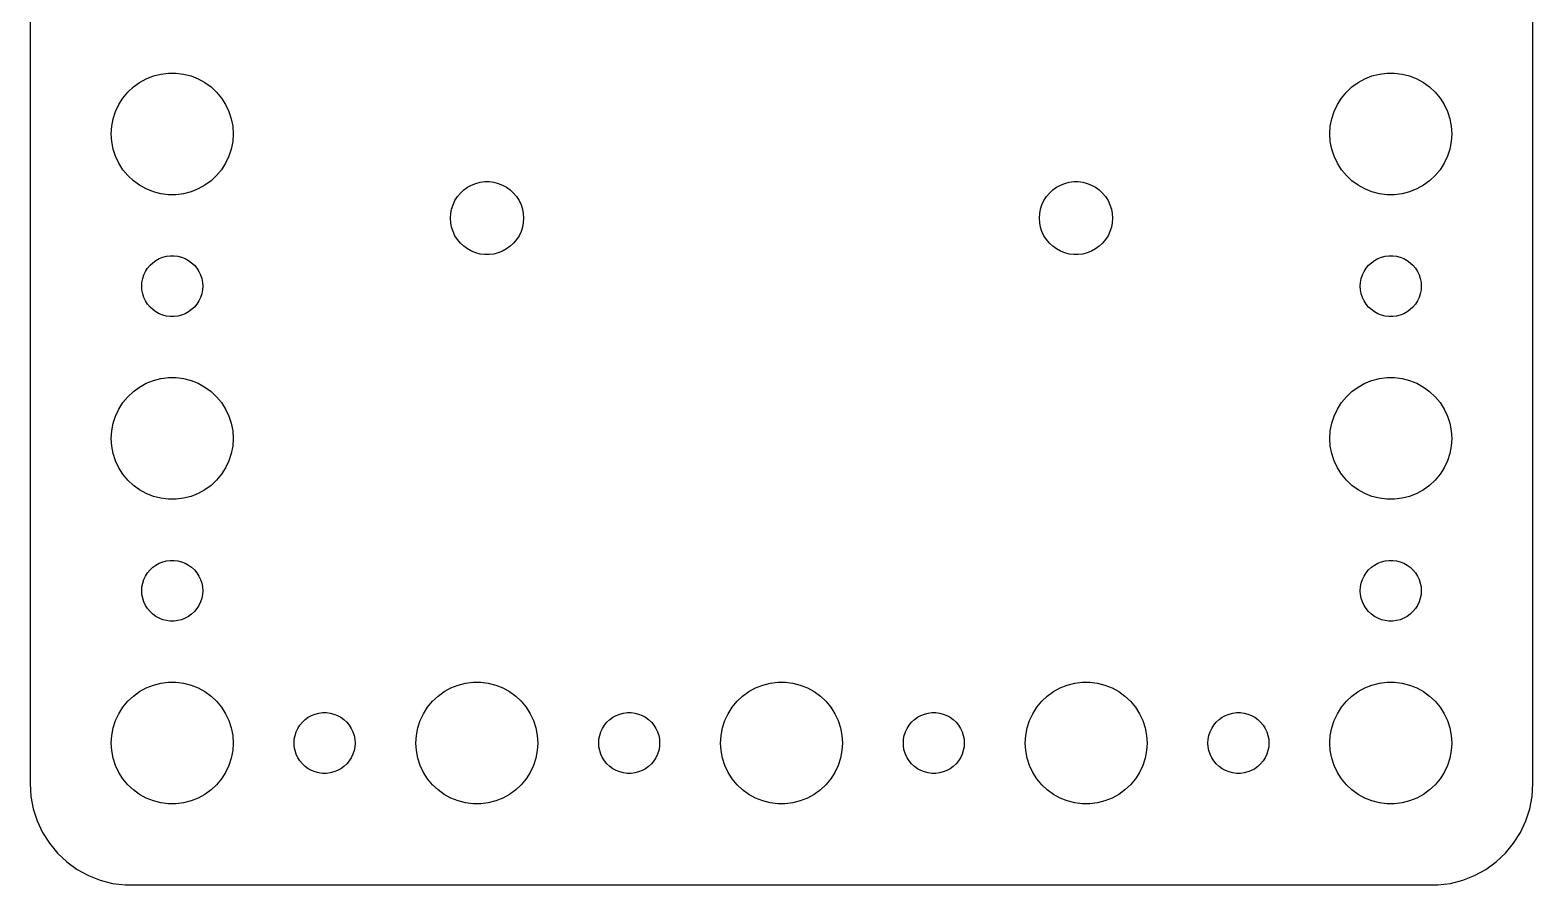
# Model space of a CAD drawing. Header units: metres. Extents: x -37 to 37, y -16 to 143.
# Drawn here: x -37 to 37, y 54.5 to 96.6 of the extents above; entities that cross this region are included whole.
import ezdxf

# ---------------------------------------------------------------- set-up
doc = ezdxf.new("R2010")
doc.units = ezdxf.units.M

msp = doc.modelspace()

# ---------------------------------------------------------------- linework, layer by layer
for p, q in [((-37, 138.5), (-37, 59.5)), ((37, 59.5), (37, 138.5)), ((-31.9123, 93.8116), (-31.6075, 94.033)), ((-31.6075, 94.033), (-31.2773, 94.2145)), ((-31.2773, 94.2145), (-30.927, 94.3532)), ((-30.927, 94.3532), (-30.5621, 94.4469)), ((-30.5621, 94.4469), (-30.1884, 94.4941)), ((-30.1884, 94.4941), (-29.8116, 94.4941)), ((-29.8116, 94.4941), (-29.4379, 94.4469)), ((-29.4379, 94.4469), (-29.0729, 94.3532)), ((-29.0729, 94.3532), (-28.7227, 94.2145)), ((-28.7227, 94.2145), (-28.3925, 94.033)), ((-28.3925, 94.033), (-28.0877, 93.8116)), ((28.0877, 93.8116), (28.3925, 94.033)), ((28.3925, 94.033), (28.7227, 94.2145)), ((28.7227, 94.2145), (29.0729, 94.3532)), ((29.0729, 94.3532), (29.4379, 94.4469)), ((29.4379, 94.4469), (29.8116, 94.4941)), ((29.8116, 94.4941), (30.1884, 94.4941)), ((30.1884, 94.4941), (30.5621, 94.4469)), ((30.5621, 94.4469), (30.927, 94.3532)), ((30.927, 94.3532), (31.2773, 94.2145)), ((31.2773, 94.2145), (31.6075, 94.033)), ((31.6075, 94.033), (31.9123, 93.8116)), ((-32.6289, 92.9453), (-32.427, 93.2634)), ((-32.427, 93.2634), (-32.1869, 93.5536)), ((-32.1869, 93.5536), (-31.9123, 93.8116)), ((-28.0877, 93.8116), (-27.8131, 93.5536)), ((-27.8131, 93.5536), (-27.5729, 93.2634)), ((-27.5729, 93.2634), (-27.3711, 92.9453)), ((27.3711, 92.9453), (27.5729, 93.2634)), ((27.5729, 93.2634), (27.8131, 93.5536)), ((27.8131, 93.5536), (28.0877, 93.8116)), ((31.9123, 93.8116), (32.1869, 93.5536)), ((32.1869, 93.5536), (32.427, 93.2634)), ((32.427, 93.2634), (32.6289, 92.9453)), ((-32.9057, 92.2461), (-32.7893, 92.6044)), ((-32.7893, 92.6044), (-32.6289, 92.9453)), ((-27.3711, 92.9453), (-27.2107, 92.6044)), ((-27.2107, 92.6044), (-27.0942, 92.2461)), ((27.0942, 92.2461), (27.2107, 92.6044)), ((27.2107, 92.6044), (27.3711, 92.9453)), ((32.6289, 92.9453), (32.7893, 92.6044)), ((32.7893, 92.6044), (32.9057, 92.2461)), ((-33, 91.5), (-32.9763, 91.876)), ((-32.9763, 91.876), (-32.9057, 92.2461)), ((-27.0942, 92.2461), (-27.0237, 91.876)), ((-27.0237, 91.876), (-27, 91.5)), ((27, 91.5), (27.0237, 91.876)), ((27.0237, 91.876), (27.0942, 92.2461)), ((32.9057, 92.2461), (32.9763, 91.876)), ((32.9763, 91.876), (33, 91.5)), ((-32.9763, 91.124), (-33, 91.5)), ((-32.9057, 90.7539), (-32.9763, 91.124)), ((-27.0237, 91.124), (-27.0942, 90.7539)), ((-27, 91.5), (-27.0237, 91.124)), ((27.0237, 91.124), (27, 91.5)), ((27.0942, 90.7539), (27.0237, 91.124)), ((32.9763, 91.124), (32.9057, 90.7539)), ((33, 91.5), (32.9763, 91.124)), ((-32.7893, 90.3956), (-32.9057, 90.7539)), ((-32.6289, 90.0547), (-32.7893, 90.3956)), ((-27.2107, 90.3956), (-27.3711, 90.0547)), ((-27.0942, 90.7539), (-27.2107, 90.3956)), ((27.2107, 90.3956), (27.0942, 90.7539)), ((27.3711, 90.0547), (27.2107, 90.3956)), ((32.7893, 90.3956), (32.6289, 90.0547)), ((32.9057, 90.7539), (32.7893, 90.3956)), ((-32.427, 89.7366), (-32.6289, 90.0547)), ((-32.1869, 89.4464), (-32.427, 89.7366)), ((-27.5729, 89.7366), (-27.8131, 89.4464)), ((-27.3711, 90.0547), (-27.5729, 89.7366)), ((27.5729, 89.7366), (27.3711, 90.0547)), ((27.8131, 89.4464), (27.5729, 89.7366)), ((32.427, 89.7366), (32.1869, 89.4464)), ((32.6289, 90.0547), (32.427, 89.7366)), ((-31.9123, 89.1885), (-32.1869, 89.4464)), ((-31.6075, 88.967), (-31.9123, 89.1885)), ((-31.2773, 88.7855), (-31.6075, 88.967)), ((-28.3925, 88.967), (-28.7227, 88.7855)), ((-28.0877, 89.1885), (-28.3925, 88.967)), ((-27.8131, 89.4464), (-28.0877, 89.1885)), ((-15.6474, 88.7369), (-15.4645, 88.8698)), ((-15.4645, 88.8698), (-15.2664, 88.9787)), ((-15.2664, 88.9787), (-15.0562, 89.0619)), ((-15.0562, 89.0619), (-14.8373, 89.1181)), ((-14.8373, 89.1181), (-14.613, 89.1465)), ((-14.613, 89.1465), (-14.387, 89.1465)), ((-14.387, 89.1465), (-14.1627, 89.1181)), ((-14.1627, 89.1181), (-13.9438, 89.0619)), ((-13.9438, 89.0619), (-13.7336, 88.9787)), ((-13.7336, 88.9787), (-13.5355, 88.8698)), ((-13.5355, 88.8698), (-13.3526, 88.7369)), ((13.3526, 88.7369), (13.5355, 88.8698)), ((13.5355, 88.8698), (13.7336, 88.9787)), ((13.7336, 88.9787), (13.9438, 89.0619)), ((13.9438, 89.0619), (14.1627, 89.1181)), ((14.1627, 89.1181), (14.387, 89.1465)), ((14.387, 89.1465), (14.613, 89.1465)), ((14.613, 89.1465), (14.8373, 89.1181)), ((14.8373, 89.1181), (15.0562, 89.0619)), ((15.0562, 89.0619), (15.2664, 88.9787)), ((15.2664, 88.9787), (15.4645, 88.8698)), ((15.4645, 88.8698), (15.6474, 88.7369)), ((28.0877, 89.1885), (27.8131, 89.4464)), ((28.3925, 88.967), (28.0877, 89.1885)), ((28.7227, 88.7855), (28.3925, 88.967)), ((31.6075, 88.967), (31.2773, 88.7855)), ((31.9123, 89.1885), (31.6075, 88.967)), ((32.1869, 89.4464), (31.9123, 89.1885)), ((-30.927, 88.6468), (-31.2773, 88.7855)), ((-30.5621, 88.5531), (-30.927, 88.6468)), ((-30.1884, 88.5059), (-30.5621, 88.5531)), ((-29.8116, 88.5059), (-30.1884, 88.5059)), ((-29.4379, 88.5531), (-29.8116, 88.5059)), ((-29.0729, 88.6468), (-29.4379, 88.5531)), ((-28.7227, 88.7855), (-29.0729, 88.6468)), ((-16.1736, 88.0126), (-16.0773, 88.2172)), ((-16.0773, 88.2172), (-15.9562, 88.408)), ((-15.9562, 88.408), (-15.8121, 88.5822)), ((-15.8121, 88.5822), (-15.6474, 88.7369)), ((-13.3526, 88.7369), (-13.1879, 88.5822)), ((-13.1879, 88.5822), (-13.0438, 88.408)), ((-13.0438, 88.408), (-12.9226, 88.2172)), ((-12.9226, 88.2172), (-12.8264, 88.0126)), ((12.8264, 88.0126), (12.9226, 88.2172)), ((12.9226, 88.2172), (13.0438, 88.408)), ((13.0438, 88.408), (13.1879, 88.5822)), ((13.1879, 88.5822), (13.3526, 88.7369)), ((15.6474, 88.7369), (15.8121, 88.5822)), ((15.8121, 88.5822), (15.9562, 88.408)), ((15.9562, 88.408), (16.0773, 88.2172)), ((16.0773, 88.2172), (16.1736, 88.0126)), ((29.0729, 88.6468), (28.7227, 88.7855)), ((29.4379, 88.5531), (29.0729, 88.6468)), ((29.8116, 88.5059), (29.4379, 88.5531)), ((30.1884, 88.5059), (29.8116, 88.5059)), ((30.5621, 88.5531), (30.1884, 88.5059)), ((30.927, 88.6468), (30.5621, 88.5531)), ((31.2773, 88.7855), (30.927, 88.6468)), ((-16.3, 87.35), (-16.2858, 87.5756)), ((-16.2858, 87.1244), (-16.3, 87.35)), ((-16.2858, 87.5756), (-16.2434, 87.7977)), ((-16.2434, 87.7977), (-16.1736, 88.0126)), ((-12.8264, 88.0126), (-12.7565, 87.7977)), ((-12.7565, 87.7977), (-12.7142, 87.5756)), ((-12.7142, 87.5756), (-12.7, 87.35)), ((-12.7, 87.35), (-12.7142, 87.1244)), ((12.7, 87.35), (12.7142, 87.5756)), ((12.7142, 87.1244), (12.7, 87.35)), ((12.7142, 87.5756), (12.7565, 87.7977)), ((12.7565, 87.7977), (12.8264, 88.0126)), ((16.1736, 88.0126), (16.2434, 87.7977)), ((16.2434, 87.7977), (16.2858, 87.5756)), ((16.2858, 87.5756), (16.3, 87.35)), ((16.3, 87.35), (16.2858, 87.1244)), ((-16.2434, 86.9024), (-16.2858, 87.1244)), ((-16.1736, 86.6874), (-16.2434, 86.9024)), ((-16.0773, 86.4828), (-16.1736, 86.6874)), ((-12.8264, 86.6874), (-12.9226, 86.4828)), ((-12.7565, 86.9024), (-12.8264, 86.6874)), ((-12.7142, 87.1244), (-12.7565, 86.9024)), ((12.7565, 86.9024), (12.7142, 87.1244)), ((12.8264, 86.6874), (12.7565, 86.9024)), ((12.9226, 86.4828), (12.8264, 86.6874)), ((16.1736, 86.6874), (16.0773, 86.4828)), ((16.2434, 86.9024), (16.1736, 86.6874)), ((16.2858, 87.1244), (16.2434, 86.9024)), ((-15.9562, 86.292), (-16.0773, 86.4828)), ((-15.8121, 86.1178), (-15.9562, 86.292)), ((-15.6474, 85.9631), (-15.8121, 86.1178)), ((-15.4645, 85.8302), (-15.6474, 85.9631)), ((-13.3526, 85.9631), (-13.5355, 85.8302)), ((-13.1879, 86.1178), (-13.3526, 85.9631)), ((-13.0438, 86.292), (-13.1879, 86.1178)), ((-12.9226, 86.4828), (-13.0438, 86.292)), ((13.0438, 86.292), (12.9226, 86.4828)), ((13.1879, 86.1178), (13.0438, 86.292)), ((13.3526, 85.9631), (13.1879, 86.1178)), ((13.5355, 85.8302), (13.3526, 85.9631)), ((15.6474, 85.9631), (15.4645, 85.8302)), ((15.8121, 86.1178), (15.6474, 85.9631)), ((15.9562, 86.292), (15.8121, 86.1178)), ((16.0773, 86.4828), (15.9562, 86.292)), ((-31.0934, 85.0268), (-30.9561, 85.1558)), ((-30.9561, 85.1558), (-30.8037, 85.2665)), ((-30.8037, 85.2665), (-30.6387, 85.3573)), ((-30.6387, 85.3573), (-30.4635, 85.4266)), ((-30.4635, 85.4266), (-30.2811, 85.4734)), ((-30.2811, 85.4734), (-30.0942, 85.4971)), ((-30.0942, 85.4971), (-29.9058, 85.4971)), ((-29.9058, 85.4971), (-29.7189, 85.4734)), ((-29.7189, 85.4734), (-29.5365, 85.4266)), ((-29.5365, 85.4266), (-29.3613, 85.3573)), ((-29.3613, 85.3573), (-29.1963, 85.2665)), ((-29.1963, 85.2665), (-29.0439, 85.1558)), ((-29.0439, 85.1558), (-28.9065, 85.0268)), ((-15.2664, 85.7213), (-15.4645, 85.8302)), ((-15.0562, 85.6381), (-15.2664, 85.7213)), ((-14.8373, 85.5819), (-15.0562, 85.6381)), ((-14.613, 85.5536), (-14.8373, 85.5819)), ((-14.387, 85.5536), (-14.613, 85.5536)), ((-14.1627, 85.5819), (-14.387, 85.5536)), ((-13.9438, 85.6381), (-14.1627, 85.5819)), ((-13.7336, 85.7213), (-13.9438, 85.6381)), ((-13.5355, 85.8302), (-13.7336, 85.7213)), ((13.7336, 85.7213), (13.5355, 85.8302)), ((13.9438, 85.6381), (13.7336, 85.7213)), ((14.1627, 85.5819), (13.9438, 85.6381)), ((14.387, 85.5536), (14.1627, 85.5819)), ((14.613, 85.5536), (14.387, 85.5536)), ((14.8373, 85.5819), (14.613, 85.5536)), ((15.0562, 85.6381), (14.8373, 85.5819)), ((15.2664, 85.7213), (15.0562, 85.6381)), ((15.4645, 85.8302), (15.2664, 85.7213)), ((28.9065, 85.0268), (29.0439, 85.1558)), ((29.0439, 85.1558), (29.1963, 85.2665)), ((29.1963, 85.2665), (29.3613, 85.3573)), ((29.3613, 85.3573), (29.5365, 85.4266)), ((29.5365, 85.4266), (29.7189, 85.4734)), ((29.7189, 85.4734), (29.9058, 85.4971)), ((29.9058, 85.4971), (30.0942, 85.4971)), ((30.0942, 85.4971), (30.2811, 85.4734)), ((30.2811, 85.4734), (30.4635, 85.4266)), ((30.4635, 85.4266), (30.6387, 85.3573)), ((30.6387, 85.3573), (30.8037, 85.2665)), ((30.8037, 85.2665), (30.9561, 85.1558)), ((30.9561, 85.1558), (31.0934, 85.0268)), ((-31.4882, 84.188), (-31.4529, 84.373)), ((-31.4529, 84.373), (-31.3947, 84.5522)), ((-31.3947, 84.5522), (-31.3145, 84.7226)), ((-31.3145, 84.7226), (-31.2135, 84.8817)), ((-31.2135, 84.8817), (-31.0934, 85.0268)), ((-28.9065, 85.0268), (-28.7865, 84.8817)), ((-28.7865, 84.8817), (-28.6855, 84.7226)), ((-28.6855, 84.7226), (-28.6053, 84.5522)), ((-28.6053, 84.5522), (-28.5471, 84.373)), ((-28.5471, 84.373), (-28.5118, 84.188)), ((28.5118, 84.188), (28.5471, 84.373)), ((28.5471, 84.373), (28.6053, 84.5522)), ((28.6053, 84.5522), (28.6855, 84.7226)), ((28.6855, 84.7226), (28.7865, 84.8817)), ((28.7865, 84.8817), (28.9065, 85.0268)), ((31.0934, 85.0268), (31.2135, 84.8817)), ((31.2135, 84.8817), (31.3145, 84.7226)), ((31.3145, 84.7226), (31.3947, 84.5522)), ((31.3947, 84.5522), (31.4529, 84.373)), ((31.4529, 84.373), (31.4882, 84.188)), ((-31.5, 84), (-31.4882, 84.188)), ((-31.4882, 83.812), (-31.5, 84)), ((-31.4529, 83.627), (-31.4882, 83.812)), ((-31.3947, 83.4478), (-31.4529, 83.627)), ((-28.5471, 83.627), (-28.6053, 83.4478)), ((-28.5118, 83.812), (-28.5471, 83.627)), ((-28.5118, 84.188), (-28.5, 84)), ((-28.5, 84), (-28.5118, 83.812)), ((28.5, 84), (28.5118, 84.188)), ((28.5118, 83.812), (28.5, 84)), ((28.5471, 83.627), (28.5118, 83.812)), ((28.6053, 83.4478), (28.5471, 83.627)), ((31.4529, 83.627), (31.3947, 83.4478)), ((31.4882, 83.812), (31.4529, 83.627)), ((31.4882, 84.188), (31.5, 84)), ((31.5, 84), (31.4882, 83.812)), ((-31.3145, 83.2774), (-31.3947, 83.4478)), ((-31.2135, 83.1183), (-31.3145, 83.2774)), ((-31.0934, 82.9732), (-31.2135, 83.1183)), ((-30.9561, 82.8442), (-31.0934, 82.9732)), ((-28.9065, 82.9732), (-29.0439, 82.8442)), ((-28.7865, 83.1183), (-28.9065, 82.9732)), ((-28.6855, 83.2774), (-28.7865, 83.1183)), ((-28.6053, 83.4478), (-28.6855, 83.2774)), ((28.6855, 83.2774), (28.6053, 83.4478)), ((28.7865, 83.1183), (28.6855, 83.2774)), ((28.9065, 82.9732), (28.7865, 83.1183)), ((29.0439, 82.8442), (28.9065, 82.9732)), ((31.0934, 82.9732), (30.9561, 82.8442)), ((31.2135, 83.1183), (31.0934, 82.9732)), ((31.3145, 83.2774), (31.2135, 83.1183)), ((31.3947, 83.4478), (31.3145, 83.2774)), ((-30.8037, 82.7335), (-30.9561, 82.8442)), ((-30.6387, 82.6428), (-30.8037, 82.7335)), ((-30.4635, 82.5734), (-30.6387, 82.6428)), ((-30.2811, 82.5266), (-30.4635, 82.5734)), ((-30.0942, 82.503), (-30.2811, 82.5266)), ((-29.9058, 82.503), (-30.0942, 82.503)), ((-29.7189, 82.5266), (-29.9058, 82.503)), ((-29.5365, 82.5734), (-29.7189, 82.5266)), ((-29.3613, 82.6428), (-29.5365, 82.5734)), ((-29.1963, 82.7335), (-29.3613, 82.6428)), ((-29.0439, 82.8442), (-29.1963, 82.7335)), ((29.1963, 82.7335), (29.0439, 82.8442)), ((29.3613, 82.6428), (29.1963, 82.7335)), ((29.5365, 82.5734), (29.3613, 82.6428)), ((29.7189, 82.5266), (29.5365, 82.5734)), ((29.9058, 82.503), (29.7189, 82.5266)), ((30.0942, 82.503), (29.9058, 82.503)), ((30.2811, 82.5266), (30.0942, 82.503)), ((30.4635, 82.5734), (30.2811, 82.5266)), ((30.6387, 82.6428), (30.4635, 82.5734)), ((30.8037, 82.7335), (30.6387, 82.6428)), ((30.9561, 82.8442), (30.8037, 82.7335)), ((-31.6075, 79.033), (-31.2773, 79.2145)), ((-31.2773, 79.2145), (-30.927, 79.3532)), ((-30.927, 79.3532), (-30.5621, 79.4469)), ((-30.5621, 79.4469), (-30.1884, 79.4941)), ((-30.1884, 79.4941), (-29.8116, 79.4941)), ((-29.8116, 79.4941), (-29.4379, 79.4469)), ((-29.4379, 79.4469), (-29.0729, 79.3532)), ((-29.0729, 79.3532), (-28.7227, 79.2145)), ((-28.7227, 79.2145), (-28.3925, 79.033)), ((28.3925, 79.033), (28.7227, 79.2145)), ((28.7227, 79.2145), (29.0729, 79.3532)), ((29.0729, 79.3532), (29.4379, 79.4469)), ((29.4379, 79.4469), (29.8116, 79.4941)), ((29.8116, 79.4941), (30.1884, 79.4941)), ((30.1884, 79.4941), (30.5621, 79.4469)), ((30.5621, 79.4469), (30.927, 79.3532)), ((30.927, 79.3532), (31.2773, 79.2145)), ((31.2773, 79.2145), (31.6075, 79.033)), ((-32.427, 78.2634), (-32.1869, 78.5536)), ((-32.1869, 78.5536), (-31.9123, 78.8116)), ((-31.9123, 78.8116), (-31.6075, 79.033)), ((-28.3925, 79.033), (-28.0877, 78.8116)), ((-28.0877, 78.8116), (-27.8131, 78.5536)), ((-27.8131, 78.5536), (-27.5729, 78.2634)), ((27.5729, 78.2634), (27.8131, 78.5536)), ((27.8131, 78.5536), (28.0877, 78.8116)), ((28.0877, 78.8116), (28.3925, 79.033)), ((31.6075, 79.033), (31.9123, 78.8116)), ((31.9123, 78.8116), (32.1869, 78.5536)), ((32.1869, 78.5536), (32.427, 78.2634)), ((-32.7893, 77.6044), (-32.6289, 77.9453)), ((-32.6289, 77.9453), (-32.427, 78.2634)), ((-27.5729, 78.2634), (-27.3711, 77.9453)), ((-27.3711, 77.9453), (-27.2107, 77.6044)), ((27.2107, 77.6044), (27.3711, 77.9453)), ((27.3711, 77.9453), (27.5729, 78.2634)), ((32.427, 78.2634), (32.6289, 77.9453)), ((32.6289, 77.9453), (32.7893, 77.6044)), ((-32.9763, 76.876), (-32.9057, 77.2461)), ((-32.9057, 77.2461), (-32.7893, 77.6044)), ((-27.2107, 77.6044), (-27.0942, 77.2461)), ((-27.0942, 77.2461), (-27.0237, 76.876)), ((27.0237, 76.876), (27.0942, 77.2461)), ((27.0942, 77.2461), (27.2107, 77.6044)), ((32.7893, 77.6044), (32.9057, 77.2461)), ((32.9057, 77.2461), (32.9763, 76.876)), ((-33, 76.5), (-32.9763, 76.876)), ((-32.9763, 76.124), (-33, 76.5)), ((-27.0237, 76.876), (-27, 76.5)), ((-27, 76.5), (-27.0237, 76.124)), ((27, 76.5), (27.0237, 76.876)), ((27.0237, 76.124), (27, 76.5)), ((32.9763, 76.876), (33, 76.5)), ((33, 76.5), (32.9763, 76.124)), ((-32.9057, 75.7539), (-32.9763, 76.124)), ((-32.7893, 75.3956), (-32.9057, 75.7539)), ((-27.0942, 75.7539), (-27.2107, 75.3956)), ((-27.0237, 76.124), (-27.0942, 75.7539)), ((27.0942, 75.7539), (27.0237, 76.124)), ((27.2107, 75.3956), (27.0942, 75.7539)), ((32.9057, 75.7539), (32.7893, 75.3956)), ((32.9763, 76.124), (32.9057, 75.7539)), ((-32.6289, 75.0547), (-32.7893, 75.3956)), ((-32.427, 74.7366), (-32.6289, 75.0547)), ((-27.3711, 75.0547), (-27.5729, 74.7366)), ((-27.2107, 75.3956), (-27.3711, 75.0547)), ((27.3711, 75.0547), (27.2107, 75.3956)), ((27.5729, 74.7366), (27.3711, 75.0547)), ((32.6289, 75.0547), (32.427, 74.7366)), ((32.7893, 75.3956), (32.6289, 75.0547)), ((-32.1869, 74.4464), (-32.427, 74.7366)), ((-31.9123, 74.1885), (-32.1869, 74.4464)), ((-31.6075, 73.967), (-31.9123, 74.1885)), ((-28.0877, 74.1885), (-28.3925, 73.967)), ((-27.8131, 74.4464), (-28.0877, 74.1885)), ((-27.5729, 74.7366), (-27.8131, 74.4464)), ((27.8131, 74.4464), (27.5729, 74.7366)), ((28.0877, 74.1885), (27.8131, 74.4464)), ((28.3925, 73.967), (28.0877, 74.1885)), ((31.9123, 74.1885), (31.6075, 73.967)), ((32.1869, 74.4464), (31.9123, 74.1885)), ((32.427, 74.7366), (32.1869, 74.4464)), ((-31.2773, 73.7855), (-31.6075, 73.967)), ((-30.927, 73.6468), (-31.2773, 73.7855)), ((-30.5621, 73.5531), (-30.927, 73.6468)), ((-30.1884, 73.5059), (-30.5621, 73.5531)), ((-29.8116, 73.5059), (-30.1884, 73.5059)), ((-29.4379, 73.5531), (-29.8116, 73.5059)), ((-29.0729, 73.6468), (-29.4379, 73.5531)), ((-28.7227, 73.7855), (-29.0729, 73.6468)), ((-28.3925, 73.967), (-28.7227, 73.7855)), ((28.7227, 73.7855), (28.3925, 73.967)), ((29.0729, 73.6468), (28.7227, 73.7855)), ((29.4379, 73.5531), (29.0729, 73.6468)), ((29.8116, 73.5059), (29.4379, 73.5531)), ((30.1884, 73.5059), (29.8116, 73.5059)), ((30.5621, 73.5531), (30.1884, 73.5059)), ((30.927, 73.6468), (30.5621, 73.5531)), ((31.2773, 73.7855), (30.927, 73.6468)), ((31.6075, 73.967), (31.2773, 73.7855)), ((-30.8037, 70.2665), (-30.6387, 70.3573)), ((-30.6387, 70.3573), (-30.4635, 70.4266)), ((-30.4635, 70.4266), (-30.2811, 70.4734)), ((-30.2811, 70.4734), (-30.0942, 70.497)), ((-30.0942, 70.497), (-29.9058, 70.497)), ((-29.9058, 70.497), (-29.7189, 70.4734)), ((-29.7189, 70.4734), (-29.5365, 70.4266)), ((-29.5365, 70.4266), (-29.3613, 70.3573)), ((-29.3613, 70.3573), (-29.1963, 70.2665)), ((29.1963, 70.2665), (29.3613, 70.3573)), ((29.3613, 70.3573), (29.5365, 70.4266)), ((29.5365, 70.4266), (29.7189, 70.4734)), ((29.7189, 70.4734), (29.9058, 70.497)), ((29.9058, 70.497), (30.0942, 70.497)), ((30.0942, 70.497), (30.2811, 70.4734)), ((30.2811, 70.4734), (30.4635, 70.4266)), ((30.4635, 70.4266), (30.6387, 70.3573)), ((30.6387, 70.3573), (30.8037, 70.2665)), ((-31.3947, 69.5522), (-31.3145, 69.7226)), ((-31.3145, 69.7226), (-31.2135, 69.8817)), ((-31.2135, 69.8817), (-31.0934, 70.0268)), ((-31.0934, 70.0268), (-30.9561, 70.1558)), ((-30.9561, 70.1558), (-30.8037, 70.2665)), ((-29.1963, 70.2665), (-29.0439, 70.1558)), ((-29.0439, 70.1558), (-28.9065, 70.0268)), ((-28.9065, 70.0268), (-28.7865, 69.8817)), ((-28.7865, 69.8817), (-28.6855, 69.7226)), ((-28.6855, 69.7226), (-28.6053, 69.5522)), ((28.6053, 69.5522), (28.6855, 69.7226)), ((28.6855, 69.7226), (28.7865, 69.8817)), ((28.7865, 69.8817), (28.9065, 70.0268)), ((28.9065, 70.0268), (29.0439, 70.1558)), ((29.0439, 70.1558), (29.1963, 70.2665)), ((30.8037, 70.2665), (30.9561, 70.1558)), ((30.9561, 70.1558), (31.0934, 70.0268)), ((31.0934, 70.0268), (31.2135, 69.8817)), ((31.2135, 69.8817), (31.3145, 69.7226)), ((31.3145, 69.7226), (31.3947, 69.5522)), ((-31.5, 69), (-31.4882, 69.188)), ((-31.4882, 68.812), (-31.5, 69)), ((-31.4882, 69.188), (-31.4529, 69.373)), ((-31.4529, 69.373), (-31.3947, 69.5522)), ((-28.6053, 69.5522), (-28.5471, 69.373)), ((-28.5471, 69.373), (-28.5118, 69.188)), ((-28.5118, 69.188), (-28.5, 69)), ((-28.5, 69), (-28.5118, 68.812)), ((28.5, 69), (28.5118, 69.188)), ((28.5118, 68.812), (28.5, 69)), ((28.5118, 69.188), (28.5471, 69.373)), ((28.5471, 69.373), (28.6053, 69.5522)), ((31.3947, 69.5522), (31.4529, 69.373)), ((31.4529, 69.373), (31.4882, 69.188)), ((31.4882, 69.188), (31.5, 69)), ((31.5, 69), (31.4882, 68.812)), ((-31.4529, 68.627), (-31.4882, 68.812)), ((-31.3947, 68.4478), (-31.4529, 68.627)), ((-31.3145, 68.2774), (-31.3947, 68.4478)), ((-31.2135, 68.1183), (-31.3145, 68.2774)), ((-31.0934, 67.9732), (-31.2135, 68.1183)), ((-28.7865, 68.1183), (-28.9065, 67.9732)), ((-28.6855, 68.2774), (-28.7865, 68.1183)), ((-28.6053, 68.4478), (-28.6855, 68.2774)), ((-28.5471, 68.627), (-28.6053, 68.4478)), ((-28.5118, 68.812), (-28.5471, 68.627)), ((28.5471, 68.627), (28.5118, 68.812)), ((28.6053, 68.4478), (28.5471, 68.627)), ((28.6855, 68.2774), (28.6053, 68.4478)), ((28.7865, 68.1183), (28.6855, 68.2774)), ((28.9065, 67.9732), (28.7865, 68.1183)), ((31.2135, 68.1183), (31.0934, 67.9732)), ((31.3145, 68.2774), (31.2135, 68.1183)), ((31.3947, 68.4478), (31.3145, 68.2774)), ((31.4529, 68.627), (31.3947, 68.4478)), ((31.4882, 68.812), (31.4529, 68.627)), ((-30.9561, 67.8442), (-31.0934, 67.9732)), ((-30.8037, 67.7335), (-30.9561, 67.8442)), ((-30.6387, 67.6428), (-30.8037, 67.7335)), ((-30.4635, 67.5734), (-30.6387, 67.6428)), ((-30.2811, 67.5266), (-30.4635, 67.5734)), ((-30.0942, 67.503), (-30.2811, 67.5266)), ((-29.9058, 67.503), (-30.0942, 67.503)), ((-29.7189, 67.5266), (-29.9058, 67.503)), ((-29.5365, 67.5734), (-29.7189, 67.5266)), ((-29.3613, 67.6428), (-29.5365, 67.5734)), ((-29.1963, 67.7335), (-29.3613, 67.6428)), ((-29.0439, 67.8442), (-29.1963, 67.7335)), ((-28.9065, 67.9732), (-29.0439, 67.8442)), ((29.0439, 67.8442), (28.9065, 67.9732)), ((29.1963, 67.7335), (29.0439, 67.8442)), ((29.3613, 67.6428), (29.1963, 67.7335)), ((29.5365, 67.5734), (29.3613, 67.6428)), ((29.7189, 67.5266), (29.5365, 67.5734)), ((29.9058, 67.503), (29.7189, 67.5266)), ((30.0942, 67.503), (29.9058, 67.503)), ((30.2811, 67.5266), (30.0942, 67.503)), ((30.4635, 67.5734), (30.2811, 67.5266)), ((30.6387, 67.6428), (30.4635, 67.5734)), ((30.8037, 67.7335), (30.6387, 67.6428)), ((30.9561, 67.8442), (30.8037, 67.7335)), ((31.0934, 67.9732), (30.9561, 67.8442)), ((-30.927, 64.3532), (-30.5621, 64.4469)), ((-30.5621, 64.4469), (-30.1884, 64.4941)), ((-30.1884, 64.4941), (-29.8116, 64.4941)), ((-29.8116, 64.4941), (-29.4379, 64.4469)), ((-29.4379, 64.4469), (-29.0729, 64.3532)), ((-15.927, 64.3532), (-15.5621, 64.4469)), ((-15.5621, 64.4469), (-15.1884, 64.4941)), ((-15.1884, 64.4941), (-14.8116, 64.4941)), ((-14.8116, 64.4941), (-14.4379, 64.4469)), ((-14.4379, 64.4469), (-14.0729, 64.3532)), ((-0.92705, 64.3532), (-0.56213, 64.4469)), ((-0.56213, 64.4469), (-0.18837, 64.4941)), ((-0.18837, 64.4941), (0.18837, 64.4941)), ((0.18837, 64.4941), (0.56213, 64.4469)), ((0.56213, 64.4469), (0.92705, 64.3532)), ((14.0729, 64.3532), (14.4379, 64.4469)), ((14.4379, 64.4469), (14.8116, 64.4941)), ((14.8116, 64.4941), (15.1884, 64.4941)), ((15.1884, 64.4941), (15.5621, 64.4469)), ((15.5621, 64.4469), (15.927, 64.3532)), ((29.0729, 64.3532), (29.4379, 64.4469)), ((29.4379, 64.4469), (29.8116, 64.4941)), ((29.8116, 64.4941), (30.1884, 64.4941)), ((30.1884, 64.4941), (30.5621, 64.4469)), ((30.5621, 64.4469), (30.927, 64.3532)), ((-32.1869, 63.5536), (-31.9123, 63.8115)), ((-31.9123, 63.8115), (-31.6075, 64.033)), ((-31.6075, 64.033), (-31.2773, 64.2145)), ((-31.2773, 64.2145), (-30.927, 64.3532)), ((-29.0729, 64.3532), (-28.7227, 64.2145)), ((-28.7227, 64.2145), (-28.3925, 64.033)), ((-28.3925, 64.033), (-28.0877, 63.8115)), ((-28.0877, 63.8115), (-27.8131, 63.5536)), ((-17.1869, 63.5536), (-16.9123, 63.8115)), ((-16.9123, 63.8115), (-16.6075, 64.033)), ((-16.6075, 64.033), (-16.2773, 64.2145)), ((-16.2773, 64.2145), (-15.927, 64.3532)), ((-14.0729, 64.3532), (-13.7227, 64.2145)), ((-13.7227, 64.2145), (-13.3925, 64.033)), ((-13.3925, 64.033), (-13.0877, 63.8115)), ((-13.0877, 63.8115), (-12.8131, 63.5536)), ((-2.1869, 63.5536), (-1.91226, 63.8115)), ((-1.91226, 63.8115), (-1.60747, 64.033)), ((-1.60747, 64.033), (-1.27733, 64.2145)), ((-1.27733, 64.2145), (-0.92705, 64.3532)), ((0.92705, 64.3532), (1.27733, 64.2145)), ((1.27733, 64.2145), (1.60747, 64.033)), ((1.60747, 64.033), (1.91226, 63.8115)), ((1.91226, 63.8115), (2.1869, 63.5536)), ((12.8131, 63.5536), (13.0877, 63.8115)), ((13.0877, 63.8115), (13.3925, 64.033)), ((13.3925, 64.033), (13.7227, 64.2145)), ((13.7227, 64.2145), (14.0729, 64.3532)), ((15.927, 64.3532), (16.2773, 64.2145)), ((16.2773, 64.2145), (16.6075, 64.033)), ((16.6075, 64.033), (16.9123, 63.8115)), ((16.9123, 63.8115), (17.1869, 63.5536)), ((27.8131, 63.5536), (28.0877, 63.8115)), ((28.0877, 63.8115), (28.3925, 64.033)), ((28.3925, 64.033), (28.7227, 64.2145)), ((28.7227, 64.2145), (29.0729, 64.3532)), ((30.927, 64.3532), (31.2773, 64.2145)), ((31.2773, 64.2145), (31.6075, 64.033)), ((31.6075, 64.033), (31.9123, 63.8115)), ((31.9123, 63.8115), (32.1869, 63.5536)), ((-32.7893, 62.6044), (-32.6289, 62.9453)), ((-32.6289, 62.9453), (-32.427, 63.2634)), ((-32.427, 63.2634), (-32.1869, 63.5536)), ((-27.8131, 63.5536), (-27.5729, 63.2634)), ((-27.5729, 63.2634), (-27.3711, 62.9453)), ((-27.3711, 62.9453), (-27.2107, 62.6044)), ((-23.1387, 62.8572), (-22.9635, 62.9266)), ((-22.9635, 62.9266), (-22.7811, 62.9734)), ((-22.7811, 62.9734), (-22.5942, 62.997)), ((-22.5942, 62.997), (-22.4058, 62.997)), ((-22.4058, 62.997), (-22.2189, 62.9734)), ((-22.2189, 62.9734), (-22.0365, 62.9266)), ((-22.0365, 62.9266), (-21.8613, 62.8572)), ((-17.7893, 62.6044), (-17.6289, 62.9453)), ((-17.6289, 62.9453), (-17.427, 63.2634)), ((-17.427, 63.2634), (-17.1869, 63.5536)), ((-12.8131, 63.5536), (-12.5729, 63.2634)), ((-12.5729, 63.2634), (-12.3711, 62.9453)), ((-12.3711, 62.9453), (-12.2107, 62.6044)), ((-8.13866, 62.8572), (-7.96352, 62.9266)), ((-7.96352, 62.9266), (-7.78107, 62.9734)), ((-7.78107, 62.9734), (-7.59418, 62.997)), ((-7.59418, 62.997), (-7.40581, 62.997)), ((-7.40581, 62.997), (-7.21892, 62.9734)), ((-7.21892, 62.9734), (-7.03647, 62.9266)), ((-7.03647, 62.9266), (-6.86133, 62.8572)), ((-2.78932, 62.6044), (-2.62891, 62.9453)), ((-2.62891, 62.9453), (-2.42705, 63.2634)), ((-2.42705, 63.2634), (-2.1869, 63.5536)), ((2.1869, 63.5536), (2.42705, 63.2634)), ((2.42705, 63.2634), (2.62891, 62.9453)), ((2.62891, 62.9453), (2.78932, 62.6044)), ((6.86133, 62.8572), (7.03647, 62.9266)), ((7.03647, 62.9266), (7.21892, 62.9734)), ((7.21892, 62.9734), (7.40581, 62.997)), ((7.40581, 62.997), (7.59418, 62.997)), ((7.59418, 62.997), (7.78107, 62.9734)), ((7.78107, 62.9734), (7.96352, 62.9266)), ((7.96352, 62.9266), (8.13866, 62.8572)), ((12.2107, 62.6044), (12.3711, 62.9453)), ((12.3711, 62.9453), (12.5729, 63.2634)), ((12.5729, 63.2634), (12.8131, 63.5536)), ((17.1869, 63.5536), (17.427, 63.2634)), ((17.427, 63.2634), (17.6289, 62.9453)), ((17.6289, 62.9453), (17.7893, 62.6044)), ((21.8613, 62.8572), (22.0365, 62.9266)), ((22.0365, 62.9266), (22.2189, 62.9734)), ((22.2189, 62.9734), (22.4058, 62.997)), ((22.4058, 62.997), (22.5942, 62.997)), ((22.5942, 62.997), (22.7811, 62.9734)), ((22.7811, 62.9734), (22.9635, 62.9266)), ((22.9635, 62.9266), (23.1387, 62.8572)), ((27.2107, 62.6044), (27.3711, 62.9453)), ((27.3711, 62.9453), (27.5729, 63.2634)), ((27.5729, 63.2634), (27.8131, 63.5536)), ((32.1869, 63.5536), (32.427, 63.2634)), ((32.427, 63.2634), (32.6289, 62.9453)), ((32.6289, 62.9453), (32.7893, 62.6044)), ((-32.9763, 61.876), (-32.9057, 62.2461)), ((-32.9057, 62.2461), (-32.7893, 62.6044)), ((-27.2107, 62.6044), (-27.0942, 62.2461)), ((-27.0942, 62.2461), (-27.0237, 61.876)), ((-23.8947, 62.0522), (-23.8145, 62.2226)), ((-23.8145, 62.2226), (-23.7135, 62.3817)), ((-23.7135, 62.3817), (-23.5934, 62.5268)), ((-23.5934, 62.5268), (-23.4561, 62.6558)), ((-23.4561, 62.6558), (-23.3037, 62.7665)), ((-23.3037, 62.7665), (-23.1387, 62.8572)), ((-21.8613, 62.8572), (-21.6963, 62.7665)), ((-21.6963, 62.7665), (-21.5439, 62.6558)), ((-21.5439, 62.6558), (-21.4065, 62.5268)), ((-21.4065, 62.5268), (-21.2865, 62.3817)), ((-21.2865, 62.3817), (-21.1855, 62.2226)), ((-21.1855, 62.2226), (-21.1053, 62.0522)), ((-17.9763, 61.876), (-17.9057, 62.2461)), ((-17.9057, 62.2461), (-17.7893, 62.6044)), ((-12.2107, 62.6044), (-12.0942, 62.2461)), ((-12.0942, 62.2461), (-12.0237, 61.876)), ((-8.89465, 62.0522), (-8.81445, 62.2226)), ((-8.81445, 62.2226), (-8.71352, 62.3817)), ((-8.71352, 62.3817), (-8.59344, 62.5268)), ((-8.59344, 62.5268), (-8.45613, 62.6558)), ((-8.45613, 62.6558), (-8.30373, 62.7665)), ((-8.30373, 62.7665), (-8.13866, 62.8572)), ((-6.86133, 62.8572), (-6.69626, 62.7665)), ((-6.69626, 62.7665), (-6.54385, 62.6558)), ((-6.54385, 62.6558), (-6.40654, 62.5268)), ((-6.40654, 62.5268), (-6.28647, 62.3817)), ((-6.28647, 62.3817), (-6.18553, 62.2226)), ((-6.18553, 62.2226), (-6.10533, 62.0522)), ((-2.97633, 61.876), (-2.90575, 62.2461)), ((-2.90575, 62.2461), (-2.78932, 62.6044)), ((2.78932, 62.6044), (2.90575, 62.2461)), ((2.90575, 62.2461), (2.97633, 61.876)), ((6.10533, 62.0522), (6.18553, 62.2226)), ((6.18553, 62.2226), (6.28647, 62.3817)), ((6.28647, 62.3817), (6.40654, 62.5268)), ((6.40654, 62.5268), (6.54385, 62.6558)), ((6.54385, 62.6558), (6.69626, 62.7665)), ((6.69626, 62.7665), (6.86133, 62.8572)), ((8.13866, 62.8572), (8.30373, 62.7665)), ((8.30373, 62.7665), (8.45613, 62.6558)), ((8.45613, 62.6558), (8.59344, 62.5268)), ((8.59344, 62.5268), (8.71352, 62.3817)), ((8.71352, 62.3817), (8.81445, 62.2226)), ((8.81445, 62.2226), (8.89465, 62.0522)), ((12.0237, 61.876), (12.0942, 62.2461)), ((12.0942, 62.2461), (12.2107, 62.6044)), ((17.7893, 62.6044), (17.9057, 62.2461)), ((17.9057, 62.2461), (17.9763, 61.876)), ((21.1053, 62.0522), (21.1855, 62.2226)), ((21.1855, 62.2226), (21.2865, 62.3817)), ((21.2865, 62.3817), (21.4065, 62.5268)), ((21.4065, 62.5268), (21.5439, 62.6558)), ((21.5439, 62.6558), (21.6963, 62.7665)), ((21.6963, 62.7665), (21.8613, 62.8572)), ((23.1387, 62.8572), (23.3037, 62.7665)), ((23.3037, 62.7665), (23.4561, 62.6558)), ((23.4561, 62.6558), (23.5934, 62.5268)), ((23.5934, 62.5268), (23.7135, 62.3817)), ((23.7135, 62.3817), (23.8145, 62.2226)), ((23.8145, 62.2226), (23.8947, 62.0522)), ((27.0237, 61.876), (27.0942, 62.2461)), ((27.0942, 62.2461), (27.2107, 62.6044)), ((32.7893, 62.6044), (32.9057, 62.2461)), ((32.9057, 62.2461), (32.9763, 61.876)), ((-33, 61.5), (-32.9763, 61.876)), ((-32.9763, 61.124), (-33, 61.5)), ((-27.0237, 61.876), (-27, 61.5)), ((-27, 61.5), (-27.0237, 61.124)), ((-24, 61.5), (-23.9882, 61.688)), ((-23.9882, 61.312), (-24, 61.5)), ((-23.9882, 61.688), (-23.9529, 61.873)), ((-23.9529, 61.873), (-23.8947, 62.0522)), ((-21.1053, 62.0522), (-21.0471, 61.873)), ((-21.0471, 61.873), (-21.0118, 61.688)), ((-21.0118, 61.688), (-21, 61.5)), ((-21, 61.5), (-21.0118, 61.312)), ((-18, 61.5), (-17.9763, 61.876)), ((-17.9763, 61.124), (-18, 61.5)), ((-12.0237, 61.876), (-12, 61.5)), ((-12, 61.5), (-12.0237, 61.124)), ((-9, 61.5), (-8.98816, 61.688)), ((-8.98816, 61.312), (-9, 61.5)), ((-8.98816, 61.688), (-8.95287, 61.873)), ((-8.95287, 61.873), (-8.89465, 62.0522)), ((-6.10533, 62.0522), (-6.04712, 61.873)), ((-6.04712, 61.873), (-6.01183, 61.688)), ((-6.01183, 61.688), (-6, 61.5)), ((-6, 61.5), (-6.01183, 61.312)), ((-3, 61.5), (-2.97633, 61.876)), ((-2.97633, 61.124), (-3, 61.5)), ((2.97633, 61.876), (3, 61.5)), ((3, 61.5), (2.97633, 61.124)), ((6, 61.5), (6.01183, 61.688)), ((6.01183, 61.312), (6, 61.5)), ((6.01183, 61.688), (6.04712, 61.873)), ((6.04712, 61.873), (6.10533, 62.0522)), ((8.89465, 62.0522), (8.95287, 61.873)), ((8.95287, 61.873), (8.98816, 61.688)), ((8.98816, 61.688), (9, 61.5)), ((9, 61.5), (8.98816, 61.312)), ((12, 61.5), (12.0237, 61.876)), ((12.0237, 61.124), (12, 61.5)), ((17.9763, 61.876), (18, 61.5)), ((18, 61.5), (17.9763, 61.124)), ((21, 61.5), (21.0118, 61.688)), ((21.0118, 61.312), (21, 61.5)), ((21.0118, 61.688), (21.0471, 61.873)), ((21.0471, 61.873), (21.1053, 62.0522)), ((23.8947, 62.0522), (23.9529, 61.873)), ((23.9529, 61.873), (23.9882, 61.688)), ((23.9882, 61.688), (24, 61.5)), ((24, 61.5), (23.9882, 61.312)), ((27, 61.5), (27.0237, 61.876)), ((27.0237, 61.124), (27, 61.5)), ((32.9763, 61.876), (33, 61.5)), ((33, 61.5), (32.9763, 61.124)), ((-32.9057, 60.7539), (-32.9763, 61.124)), ((-32.7893, 60.3956), (-32.9057, 60.7539)), ((-27.0942, 60.7539), (-27.2107, 60.3956)), ((-27.0237, 61.124), (-27.0942, 60.7539)), ((-23.9529, 61.127), (-23.9882, 61.312)), ((-23.8947, 60.9478), (-23.9529, 61.127)), ((-23.8145, 60.7774), (-23.8947, 60.9478)), ((-23.7135, 60.6183), (-23.8145, 60.7774)), ((-21.1855, 60.7774), (-21.2865, 60.6183)), ((-21.1053, 60.9478), (-21.1855, 60.7774)), ((-21.0471, 61.127), (-21.1053, 60.9478)), ((-21.0118, 61.312), (-21.0471, 61.127)), ((-17.9057, 60.7539), (-17.9763, 61.124)), ((-17.7893, 60.3956), (-17.9057, 60.7539)), ((-12.0942, 60.7539), (-12.2107, 60.3956)), ((-12.0237, 61.124), (-12.0942, 60.7539)), ((-8.95287, 61.127), (-8.98816, 61.312)), ((-8.89465, 60.9478), (-8.95287, 61.127)), ((-8.81445, 60.7774), (-8.89465, 60.9478)), ((-8.71352, 60.6183), (-8.81445, 60.7774)), ((-6.18553, 60.7774), (-6.28647, 60.6183)), ((-6.10533, 60.9478), (-6.18553, 60.7774)), ((-6.04712, 61.127), (-6.10533, 60.9478)), ((-6.01183, 61.312), (-6.04712, 61.127)), ((-2.90575, 60.7539), (-2.97633, 61.124)), ((-2.78932, 60.3956), (-2.90575, 60.7539)), ((2.90575, 60.7539), (2.78932, 60.3956)), ((2.97633, 61.124), (2.90575, 60.7539)), ((6.04712, 61.127), (6.01183, 61.312)), ((6.10533, 60.9478), (6.04712, 61.127)), ((6.18553, 60.7774), (6.10533, 60.9478)), ((6.28647, 60.6183), (6.18553, 60.7774)), ((8.81445, 60.7774), (8.71352, 60.6183)), ((8.89465, 60.9478), (8.81445, 60.7774)), ((8.95287, 61.127), (8.89465, 60.9478)), ((8.98816, 61.312), (8.95287, 61.127)), ((12.0942, 60.7539), (12.0237, 61.124)), ((12.2107, 60.3956), (12.0942, 60.7539)), ((17.9057, 60.7539), (17.7893, 60.3956)), ((17.9763, 61.124), (17.9057, 60.7539)), ((21.0471, 61.127), (21.0118, 61.312)), ((21.1053, 60.9478), (21.0471, 61.127)), ((21.1855, 60.7774), (21.1053, 60.9478)), ((21.2865, 60.6183), (21.1855, 60.7774)), ((23.8145, 60.7774), (23.7135, 60.6183)), ((23.8947, 60.9478), (23.8145, 60.7774)), ((23.9529, 61.127), (23.8947, 60.9478)), ((23.9882, 61.312), (23.9529, 61.127)), ((27.0942, 60.7539), (27.0237, 61.124)), ((27.2107, 60.3956), (27.0942, 60.7539)), ((32.9057, 60.7539), (32.7893, 60.3956)), ((32.9763, 61.124), (32.9057, 60.7539)), ((-32.6289, 60.0547), (-32.7893, 60.3956)), ((-32.427, 59.7366), (-32.6289, 60.0547)), ((-27.3711, 60.0547), (-27.5729, 59.7366)), ((-27.2107, 60.3956), (-27.3711, 60.0547)), ((-23.5934, 60.4732), (-23.7135, 60.6183)), ((-23.4561, 60.3442), (-23.5934, 60.4732)), ((-23.3037, 60.2335), (-23.4561, 60.3442)), ((-23.1387, 60.1428), (-23.3037, 60.2335)), ((-22.9635, 60.0734), (-23.1387, 60.1428)), ((-22.7811, 60.0266), (-22.9635, 60.0734)), ((-22.5942, 60.003), (-22.7811, 60.0266)), ((-22.4058, 60.003), (-22.5942, 60.003)), ((-22.2189, 60.0266), (-22.4058, 60.003)), ((-22.0365, 60.0734), (-22.2189, 60.0266)), ((-21.8613, 60.1428), (-22.0365, 60.0734)), ((-21.6963, 60.2335), (-21.8613, 60.1428)), ((-21.5439, 60.3442), (-21.6963, 60.2335)), ((-21.4065, 60.4732), (-21.5439, 60.3442)), ((-21.2865, 60.6183), (-21.4065, 60.4732)), ((-17.6289, 60.0547), (-17.7893, 60.3956)), ((-17.427, 59.7366), (-17.6289, 60.0547)), ((-12.3711, 60.0547), (-12.5729, 59.7366)), ((-12.2107, 60.3956), (-12.3711, 60.0547)), ((-8.59344, 60.4732), (-8.71352, 60.6183)), ((-8.45613, 60.3442), (-8.59344, 60.4732)), ((-8.30373, 60.2335), (-8.45613, 60.3442)), ((-8.13866, 60.1428), (-8.30373, 60.2335)), ((-7.96352, 60.0734), (-8.13866, 60.1428)), ((-7.78107, 60.0266), (-7.96352, 60.0734)), ((-7.59418, 60.003), (-7.78107, 60.0266)), ((-7.40581, 60.003), (-7.59418, 60.003)), ((-7.21892, 60.0266), (-7.40581, 60.003)), ((-7.03647, 60.0734), (-7.21892, 60.0266)), ((-6.86133, 60.1428), (-7.03647, 60.0734)), ((-6.69626, 60.2335), (-6.86133, 60.1428)), ((-6.54385, 60.3442), (-6.69626, 60.2335)), ((-6.40654, 60.4732), (-6.54385, 60.3442)), ((-6.28647, 60.6183), (-6.40654, 60.4732)), ((-2.62891, 60.0547), (-2.78932, 60.3956)), ((-2.42705, 59.7366), (-2.62891, 60.0547)), ((2.62891, 60.0547), (2.42705, 59.7366)), ((2.78932, 60.3956), (2.62891, 60.0547)), ((6.40654, 60.4732), (6.28647, 60.6183)), ((6.54385, 60.3442), (6.40654, 60.4732)), ((6.69626, 60.2335), (6.54385, 60.3442)), ((6.86133, 60.1428), (6.69626, 60.2335)), ((7.03647, 60.0734), (6.86133, 60.1428)), ((7.21892, 60.0266), (7.03647, 60.0734)), ((7.40581, 60.003), (7.21892, 60.0266)), ((7.59418, 60.003), (7.40581, 60.003)), ((7.78107, 60.0266), (7.59418, 60.003)), ((7.96352, 60.0734), (7.78107, 60.0266)), ((8.13866, 60.1428), (7.96352, 60.0734)), ((8.30373, 60.2335), (8.13866, 60.1428)), ((8.45613, 60.3442), (8.30373, 60.2335)), ((8.59344, 60.4732), (8.45613, 60.3442)), ((8.71352, 60.6183), (8.59344, 60.4732)), ((12.3711, 60.0547), (12.2107, 60.3956)), ((12.5729, 59.7366), (12.3711, 60.0547)), ((17.6289, 60.0547), (17.427, 59.7366)), ((17.7893, 60.3956), (17.6289, 60.0547)), ((21.4065, 60.4732), (21.2865, 60.6183)), ((21.5439, 60.3442), (21.4065, 60.4732)), ((21.6963, 60.2335), (21.5439, 60.3442)), ((21.8613, 60.1428), (21.6963, 60.2335)), ((22.0365, 60.0734), (21.8613, 60.1428)), ((22.2189, 60.0266), (22.0365, 60.0734)), ((22.4058, 60.003), (22.2189, 60.0266)), ((22.5942, 60.003), (22.4058, 60.003)), ((22.7811, 60.0266), (22.5942, 60.003)), ((22.9635, 60.0734), (22.7811, 60.0266)), ((23.1387, 60.1428), (22.9635, 60.0734)), ((23.3037, 60.2335), (23.1387, 60.1428)), ((23.4561, 60.3442), (23.3037, 60.2335)), ((23.5934, 60.4732), (23.4561, 60.3442)), ((23.7135, 60.6183), (23.5934, 60.4732)), ((27.3711, 60.0547), (27.2107, 60.3956)), ((27.5729, 59.7366), (27.3711, 60.0547)), ((32.6289, 60.0547), (32.427, 59.7366)), ((32.7893, 60.3956), (32.6289, 60.0547)), ((-37, 59.5), (-36.9606, 58.8733)), ((-32.1869, 59.4464), (-32.427, 59.7366)), ((-31.9123, 59.1885), (-32.1869, 59.4464)), ((-27.8131, 59.4464), (-28.0877, 59.1885)), ((-27.5729, 59.7366), (-27.8131, 59.4464)), ((-17.1869, 59.4464), (-17.427, 59.7366)), ((-16.9123, 59.1885), (-17.1869, 59.4464)), ((-12.8131, 59.4464), (-13.0877, 59.1885)), ((-12.5729, 59.7366), (-12.8131, 59.4464)), ((-2.1869, 59.4464), (-2.42705, 59.7366)), ((-1.91226, 59.1885), (-2.1869, 59.4464)), ((2.1869, 59.4464), (1.91226, 59.1885)), ((2.42705, 59.7366), (2.1869, 59.4464)), ((12.8131, 59.4464), (12.5729, 59.7366)), ((13.0877, 59.1885), (12.8131, 59.4464)), ((17.1869, 59.4464), (16.9123, 59.1885)), ((17.427, 59.7366), (17.1869, 59.4464)), ((27.8131, 59.4464), (27.5729, 59.7366)), ((28.0877, 59.1885), (27.8131, 59.4464)), ((32.1869, 59.4464), (31.9123, 59.1885)), ((32.427, 59.7366), (32.1869, 59.4464)), ((36.9606, 58.8733), (37, 59.5)), ((-36.9606, 58.8733), (-36.8429, 58.2566)), ((-31.6075, 58.967), (-31.9123, 59.1885)), ((-31.2773, 58.7855), (-31.6075, 58.967)), ((-30.927, 58.6468), (-31.2773, 58.7855)), ((-30.5621, 58.5531), (-30.927, 58.6468)), ((-30.1884, 58.5059), (-30.5621, 58.5531)), ((-29.8116, 58.5059), (-30.1884, 58.5059)), ((-29.4379, 58.5531), (-29.8116, 58.5059)), ((-29.0729, 58.6468), (-29.4379, 58.5531)), ((-28.7227, 58.7855), (-29.0729, 58.6468)), ((-28.3925, 58.967), (-28.7227, 58.7855)), ((-28.0877, 59.1885), (-28.3925, 58.967)), ((-16.6075, 58.967), (-16.9123, 59.1885)), ((-16.2773, 58.7855), (-16.6075, 58.967)), ((-15.927, 58.6468), (-16.2773, 58.7855)), ((-15.5621, 58.5531), (-15.927, 58.6468)), ((-15.1884, 58.5059), (-15.5621, 58.5531)), ((-14.8116, 58.5059), (-15.1884, 58.5059)), ((-14.4379, 58.5531), (-14.8116, 58.5059)), ((-14.0729, 58.6468), (-14.4379, 58.5531)), ((-13.7227, 58.7855), (-14.0729, 58.6468)), ((-13.3925, 58.967), (-13.7227, 58.7855)), ((-13.0877, 59.1885), (-13.3925, 58.967)), ((-1.60747, 58.967), (-1.91226, 59.1885)), ((-1.27733, 58.7855), (-1.60747, 58.967)), ((-0.92705, 58.6468), (-1.27733, 58.7855)), ((-0.56213, 58.5531), (-0.92705, 58.6468)), ((-0.18837, 58.5059), (-0.56213, 58.5531)), ((0.18837, 58.5059), (-0.18837, 58.5059)), ((0.56213, 58.5531), (0.18837, 58.5059)), ((0.92705, 58.6468), (0.56213, 58.5531)), ((1.27733, 58.7855), (0.92705, 58.6468)), ((1.60747, 58.967), (1.27733, 58.7855)), ((1.91226, 59.1885), (1.60747, 58.967)), ((13.3925, 58.967), (13.0877, 59.1885)), ((13.7227, 58.7855), (13.3925, 58.967)), ((14.0729, 58.6468), (13.7227, 58.7855)), ((14.4379, 58.5531), (14.0729, 58.6468)), ((14.8116, 58.5059), (14.4379, 58.5531)), ((15.1884, 58.5059), (14.8116, 58.5059)), ((15.5621, 58.5531), (15.1884, 58.5059)), ((15.927, 58.6468), (15.5621, 58.5531)), ((16.2773, 58.7855), (15.927, 58.6468)), ((16.6075, 58.967), (16.2773, 58.7855)), ((16.9123, 59.1885), (16.6075, 58.967)), ((28.3925, 58.967), (28.0877, 59.1885)), ((28.7227, 58.7855), (28.3925, 58.967)), ((29.0729, 58.6468), (28.7227, 58.7855)), ((29.4379, 58.5531), (29.0729, 58.6468)), ((29.8116, 58.5059), (29.4379, 58.5531)), ((30.1884, 58.5059), (29.8116, 58.5059)), ((30.5621, 58.5531), (30.1884, 58.5059)), ((30.927, 58.6468), (30.5621, 58.5531)), ((31.2773, 58.7855), (30.927, 58.6468)), ((31.6075, 58.967), (31.2773, 58.7855)), ((31.9123, 59.1885), (31.6075, 58.967)), ((36.8429, 58.2566), (36.9606, 58.8733)), ((-36.8429, 58.2566), (-36.6489, 57.6594)), ((36.6489, 57.6594), (36.8429, 58.2566)), ((-36.6489, 57.6594), (-36.3815, 57.0912)), ((-36.3815, 57.0912), (-36.0451, 56.5611)), ((36.0451, 56.5611), (36.3815, 57.0912)), ((36.3815, 57.0912), (36.6489, 57.6594)), ((-36.0451, 56.5611), (-35.6448, 56.0773)), ((35.6448, 56.0773), (36.0451, 56.5611)), ((-35.6448, 56.0773), (-35.1871, 55.6474)), ((-35.1871, 55.6474), (-34.6791, 55.2784)), ((34.6791, 55.2784), (35.1871, 55.6474)), ((35.1871, 55.6474), (35.6448, 56.0773)), ((-34.6791, 55.2784), (-34.1289, 54.9759)), ((-34.1289, 54.9759), (-33.5451, 54.7447)), ((33.5451, 54.7447), (34.1289, 54.9759)), ((34.1289, 54.9759), (34.6791, 55.2784)), ((-33.5451, 54.7447), (-32.9369, 54.5886)), ((-32.9369, 54.5886), (-32.3139, 54.5099)), ((-32.3139, 54.5099), (32.3139, 54.5099)), ((32.3139, 54.5099), (32.9369, 54.5886)), ((32.9369, 54.5886), (33.5451, 54.7447))]:
    msp.add_line(p, q)

doc.saveas('drawing.dxf')
